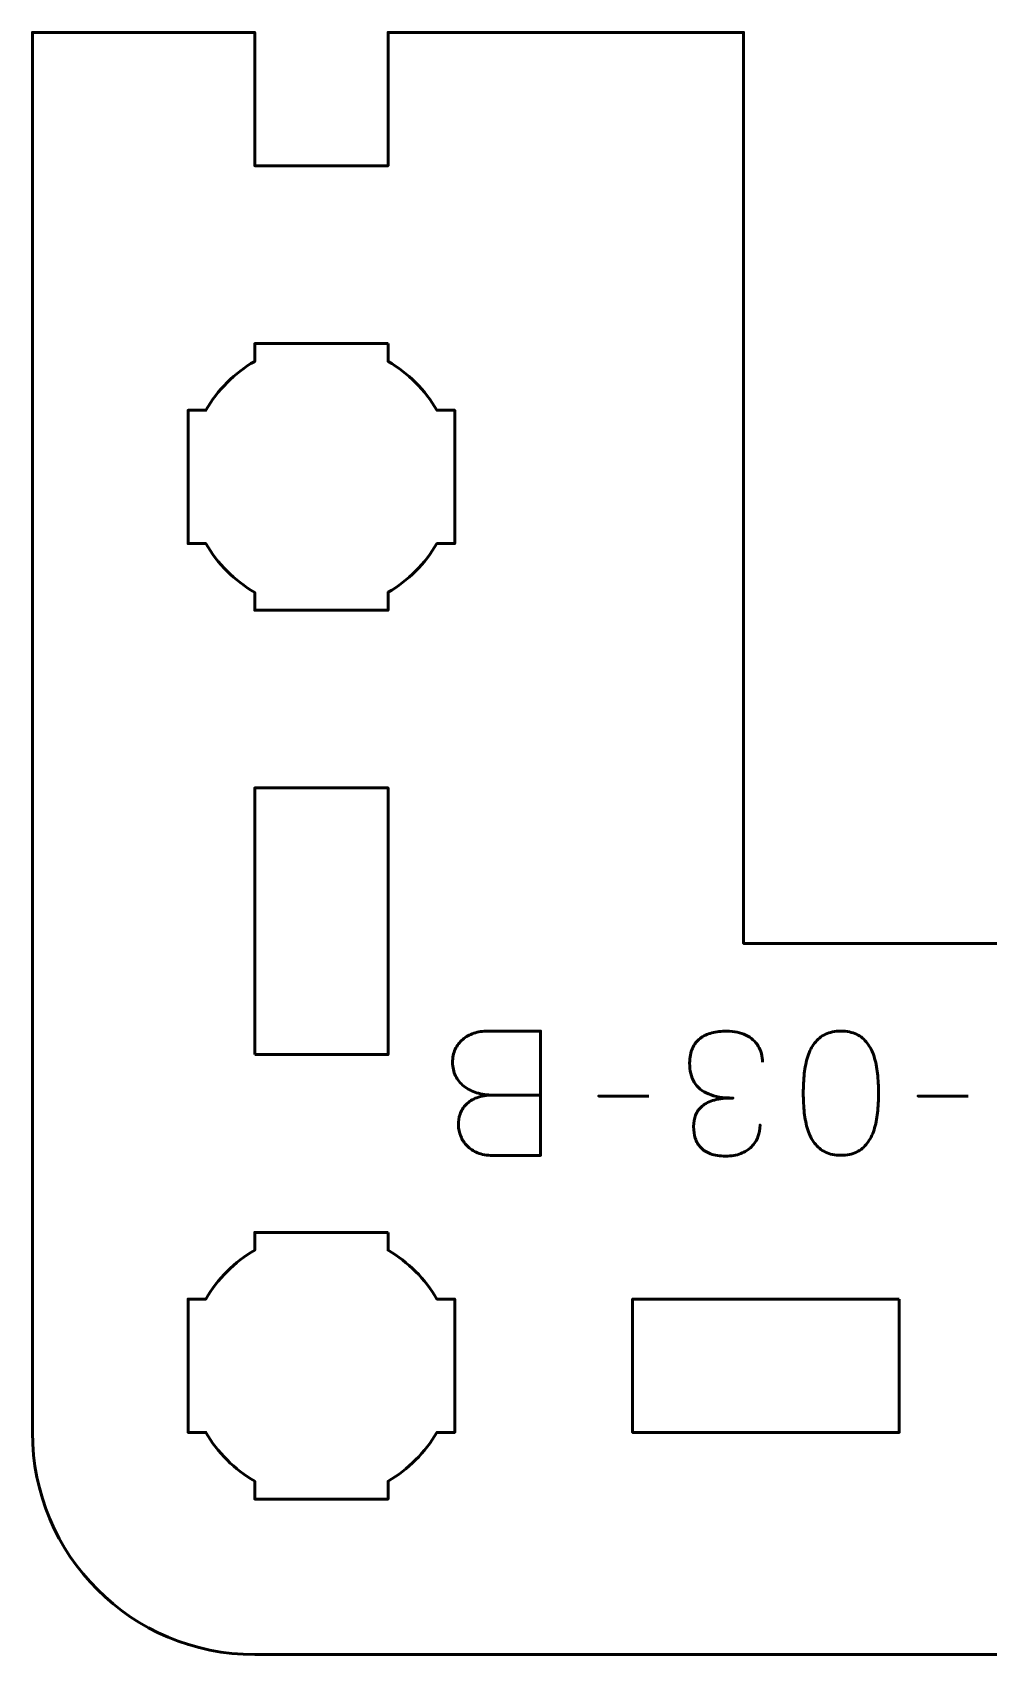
# Model space of a CAD drawing. Header units: centimetres. Extents: x -37.2 to 16.2, y -19.5 to -9.8.
# Drawn here: x -31.15 to -28.999, y -19.5 to -15.85 of the extents above; entities that cross this region are included whole.
import ezdxf

# ---------------------------------------------------------------- set-up
doc = ezdxf.new("R2010")
doc.units = ezdxf.units.CM
doc.header["$MEASUREMENT"] = 0
doc.layers.add('Layer 1', color=7, linetype='Continuous')

msp = doc.modelspace()

# ---------------------------------------------------------------- linework, layer by layer
at = {"layer": 'Layer 1', "color": 3, "lineweight": 53}
msp.add_open_spline([(-26.34995, -19.49997), (-26.07289, -19.49989), (-25.85001, -19.27682), (-25.85001, -18.99987), (-25.85001, -18.99987), (-25.85001, -18.99987), (-25.85001, -15.85002), (-25.85001, -15.85002), (-25.85001, -15.85002), (-25.85001, -15.85002), (-26.34996, -15.85002), (-26.34996, -15.85002), (-26.34996, -15.85002), (-26.34996, -15.85002), (-26.34996, -16.15001), (-26.34996, -16.15001), (-26.34996, -16.15001), (-26.34996, -16.15001), (-26.64996, -16.15001), (-26.64996, -16.15001), (-26.64996, -16.15001), (-26.64996, -16.15001), (-26.64996, -15.85002), (-26.64996, -15.85002), (-26.64996, -15.85002), (-26.64996, -15.85002), (-27.45004, -15.85002), (-27.45004, -15.85002), (-27.45004, -15.85002), (-27.45004, -15.85002), (-27.45003, -17.89997), (-27.45003, -17.89997), (-27.45003, -17.89997), (-27.45003, -17.89997), (-29.55002, -17.89997), (-29.55002, -17.89997), (-29.55002, -17.89997), (-29.55002, -17.89997), (-29.55003, -15.85002), (-29.55003, -15.85002), (-29.55003, -15.85002), (-29.55003, -15.85002), (-30.34996, -15.85002), (-30.34996, -15.85002), (-30.34996, -15.85002), (-30.34996, -15.85002), (-30.34996, -16.15001), (-30.34996, -16.15001), (-30.34996, -16.15001), (-30.34996, -16.15001), (-30.64996, -16.15001), (-30.64996, -16.15001), (-30.64996, -16.15001), (-30.64996, -16.15001), (-30.64996, -15.85002), (-30.64996, -15.85002), (-30.64996, -15.85002), (-30.64996, -15.85002), (-31.15005, -15.85002), (-31.15005, -15.85002), (-31.15005, -15.85002), (-31.15005, -15.85002), (-31.15005, -18.99987), (-31.15005, -18.99987), (-31.15005, -18.99987), (-31.15005, -19.27687), (-30.92696, -19.49997), (-30.64996, -19.49997), (-30.64996, -19.49997), (-30.64996, -19.49997), (-26.34995, -19.49997), (-26.34995, -19.49997)], degree=3, knots=[0, 0, 0, 0, 0.0555556, 0.0555556, 0.0555556, 0.0555556, 0.1111111, 0.1111111, 0.1111111, 0.1111111, 0.1666667, 0.1666667, 0.1666667, 0.1666667, 0.2222222, 0.2222222, 0.2222222, 0.2222222, 0.2777778, 0.2777778, 0.2777778, 0.2777778, 0.3333333, 0.3333333, 0.3333333, 0.3333333, 0.3888889, 0.3888889, 0.3888889, 0.3888889, 0.4444444, 0.4444444, 0.4444444, 0.4444444, 0.5, 0.5, 0.5, 0.5, 0.5555556, 0.5555556, 0.5555556, 0.5555556, 0.6111111, 0.6111111, 0.6111111, 0.6111111, 0.6666667, 0.6666667, 0.6666667, 0.6666667, 0.7222222, 0.7222222, 0.7222222, 0.7222222, 0.7777778, 0.7777778, 0.7777778, 0.7777778, 0.8333333, 0.8333333, 0.8333333, 0.8333333, 0.8888889, 0.8888889, 0.8888889, 0.8888889, 0.9444444, 0.9444444, 0.9444444, 0.9444444, 1, 1, 1, 1], dxfattribs=at)
at = {"layer": 'Layer 1', "lineweight": 53}
for points, knots in [([(-30.34996, -16.55002), (-30.34996, -16.55002), (-30.49848, -16.55002), (-30.49848, -16.55002), (-30.49848, -16.55002), (-30.49848, -16.55002), (-30.50003, -16.55), (-30.50003, -16.55), (-30.50003, -16.55), (-30.50003, -16.55), (-30.50158, -16.55002), (-30.50158, -16.55002), (-30.50158, -16.55002), (-30.50158, -16.55002), (-30.64996, -16.55002), (-30.64996, -16.55002), (-30.64996, -16.55002), (-30.64996, -16.55002), (-30.64996, -16.59011), (-30.64996, -16.59011), (-30.64996, -16.59011), (-30.69553, -16.61646), (-30.73351, -16.65446), (-30.75987, -16.70001), (-30.75987, -16.70001), (-30.75987, -16.70001), (-30.79996, -16.70001), (-30.79996, -16.70001), (-30.79996, -16.70001), (-30.79996, -16.70001), (-30.79996, -16.84406), (-30.79996, -16.84406), (-30.79996, -16.84406), (-30.79996, -16.84406), (-30.80002, -16.85), (-30.80002, -16.85), (-30.80002, -16.85), (-30.80002, -16.85), (-30.79996, -16.85594), (-30.79996, -16.85594), (-30.79996, -16.85594), (-30.79996, -16.85594), (-30.79996, -17.00001), (-30.79996, -17.00001), (-30.79996, -17.00001), (-30.79996, -17.00001), (-30.75989, -17.00001), (-30.75989, -17.00001), (-30.75989, -17.00001), (-30.73353, -17.04558), (-30.69554, -17.08357), (-30.64996, -17.10991), (-30.64996, -17.10991), (-30.64996, -17.10991), (-30.64996, -17.15001), (-30.64996, -17.15001), (-30.64996, -17.15001), (-30.64996, -17.15001), (-30.34996, -17.15001), (-30.34996, -17.15001), (-30.34996, -17.15001), (-30.34996, -17.15001), (-30.34996, -17.10982), (-30.34996, -17.10982), (-30.34996, -17.10982), (-30.30446, -17.08348), (-30.26652, -17.04552), (-30.24018, -17.00001), (-30.24018, -17.00001), (-30.24018, -17.00001), (-30.19997, -17.00001), (-30.19997, -17.00001), (-30.19997, -17.00001), (-30.19997, -17.00001), (-30.19997, -16.70001), (-30.19997, -16.70001), (-30.19997, -16.70001), (-30.19997, -16.70001), (-30.2402, -16.70001), (-30.2402, -16.70001), (-30.2402, -16.70001), (-30.26654, -16.65451), (-30.30447, -16.61655), (-30.34996, -16.59021), (-30.34996, -16.59021), (-30.34996, -16.59021), (-30.34996, -16.55002), (-30.34996, -16.55002)], [0, 0, 0, 0, 0.0454545, 0.0454545, 0.0454545, 0.0454545, 0.0909091, 0.0909091, 0.0909091, 0.0909091, 0.1363636, 0.1363636, 0.1363636, 0.1363636, 0.1818182, 0.1818182, 0.1818182, 0.1818182, 0.2272727, 0.2272727, 0.2272727, 0.2272727, 0.2727273, 0.2727273, 0.2727273, 0.2727273, 0.3181818, 0.3181818, 0.3181818, 0.3181818, 0.3636364, 0.3636364, 0.3636364, 0.3636364, 0.4090909, 0.4090909, 0.4090909, 0.4090909, 0.4545455, 0.4545455, 0.4545455, 0.4545455, 0.5, 0.5, 0.5, 0.5, 0.5454545, 0.5454545, 0.5454545, 0.5454545, 0.5909091, 0.5909091, 0.5909091, 0.5909091, 0.6363636, 0.6363636, 0.6363636, 0.6363636, 0.6818182, 0.6818182, 0.6818182, 0.6818182, 0.7272727, 0.7272727, 0.7272727, 0.7272727, 0.7727273, 0.7727273, 0.7727273, 0.7727273, 0.8181818, 0.8181818, 0.8181818, 0.8181818, 0.8636364, 0.8636364, 0.8636364, 0.8636364, 0.9090909, 0.9090909, 0.9090909, 0.9090909, 0.9545455, 0.9545455, 0.9545455, 0.9545455, 1, 1, 1, 1]), ([(-30.64996, -18.14992), (-30.64996, -18.14992), (-30.34995, -18.14992), (-30.34995, -18.14992), (-30.34995, -18.14992), (-30.34995, -18.14992), (-30.34995, -17.54993), (-30.34995, -17.54993), (-30.34995, -17.54993), (-30.34995, -17.54993), (-30.64996, -17.54993), (-30.64996, -17.54993), (-30.64996, -17.54993), (-30.64996, -17.54993), (-30.64996, -18.14992), (-30.64996, -18.14992)], [0, 0, 0, 0, 0.25, 0.25, 0.25, 0.25, 0.5, 0.5, 0.5, 0.5, 0.75, 0.75, 0.75, 0.75, 1, 1, 1, 1]), ([(-30.34996, -18.55002), (-30.34996, -18.55002), (-30.49848, -18.55002), (-30.49848, -18.55002), (-30.49848, -18.55002), (-30.49848, -18.55002), (-30.50003, -18.55), (-30.50003, -18.55), (-30.50003, -18.55), (-30.50003, -18.55), (-30.50158, -18.55002), (-30.50158, -18.55002), (-30.50158, -18.55002), (-30.50158, -18.55002), (-30.64996, -18.55002), (-30.64996, -18.55002), (-30.64996, -18.55002), (-30.64996, -18.55002), (-30.64996, -18.59011), (-30.64996, -18.59011), (-30.64996, -18.59011), (-30.69553, -18.61646), (-30.73351, -18.65446), (-30.75987, -18.70001), (-30.75987, -18.70001), (-30.75987, -18.70001), (-30.79996, -18.70001), (-30.79996, -18.70001), (-30.79996, -18.70001), (-30.79996, -18.70001), (-30.79996, -18.84406), (-30.79996, -18.84406), (-30.79996, -18.84406), (-30.79996, -18.84406), (-30.80002, -18.85), (-30.80002, -18.85), (-30.80002, -18.85), (-30.80002, -18.85), (-30.79996, -18.85594), (-30.79996, -18.85594), (-30.79996, -18.85594), (-30.79996, -18.85594), (-30.79996, -19.00001), (-30.79996, -19.00001), (-30.79996, -19.00001), (-30.79996, -19.00001), (-30.75989, -19.00001), (-30.75989, -19.00001), (-30.75989, -19.00001), (-30.73353, -19.04558), (-30.69554, -19.08357), (-30.64996, -19.10991), (-30.64996, -19.10991), (-30.64996, -19.10991), (-30.64996, -19.15001), (-30.64996, -19.15001), (-30.64996, -19.15001), (-30.64996, -19.15001), (-30.34996, -19.15001), (-30.34996, -19.15001), (-30.34996, -19.15001), (-30.34996, -19.15001), (-30.34996, -19.10982), (-30.34996, -19.10982), (-30.34996, -19.10982), (-30.30446, -19.08348), (-30.26652, -19.04552), (-30.24018, -19.00001), (-30.24018, -19.00001), (-30.24018, -19.00001), (-30.19997, -19.00001), (-30.19997, -19.00001), (-30.19997, -19.00001), (-30.19997, -19.00001), (-30.19997, -18.70001), (-30.19997, -18.70001), (-30.19997, -18.70001), (-30.19997, -18.70001), (-30.2402, -18.70001), (-30.2402, -18.70001), (-30.2402, -18.70001), (-30.26654, -18.65451), (-30.30447, -18.61655), (-30.34996, -18.59021), (-30.34996, -18.59021), (-30.34996, -18.59021), (-30.34996, -18.55002), (-30.34996, -18.55002)], [0, 0, 0, 0, 0.0454545, 0.0454545, 0.0454545, 0.0454545, 0.0909091, 0.0909091, 0.0909091, 0.0909091, 0.1363636, 0.1363636, 0.1363636, 0.1363636, 0.1818182, 0.1818182, 0.1818182, 0.1818182, 0.2272727, 0.2272727, 0.2272727, 0.2272727, 0.2727273, 0.2727273, 0.2727273, 0.2727273, 0.3181818, 0.3181818, 0.3181818, 0.3181818, 0.3636364, 0.3636364, 0.3636364, 0.3636364, 0.4090909, 0.4090909, 0.4090909, 0.4090909, 0.4545455, 0.4545455, 0.4545455, 0.4545455, 0.5, 0.5, 0.5, 0.5, 0.5454545, 0.5454545, 0.5454545, 0.5454545, 0.5909091, 0.5909091, 0.5909091, 0.5909091, 0.6363636, 0.6363636, 0.6363636, 0.6363636, 0.6818182, 0.6818182, 0.6818182, 0.6818182, 0.7272727, 0.7272727, 0.7272727, 0.7272727, 0.7727273, 0.7727273, 0.7727273, 0.7727273, 0.8181818, 0.8181818, 0.8181818, 0.8181818, 0.8636364, 0.8636364, 0.8636364, 0.8636364, 0.9090909, 0.9090909, 0.9090909, 0.9090909, 0.9545455, 0.9545455, 0.9545455, 0.9545455, 1, 1, 1, 1]), ([(-29.19996, -18.70004), (-29.19996, -18.70004), (-29.19996, -19.00005), (-29.19996, -19.00005), (-29.19996, -19.00005), (-29.19996, -19.00005), (-29.79995, -19.00005), (-29.79995, -19.00005), (-29.79995, -19.00005), (-29.79995, -19.00005), (-29.79995, -18.70004), (-29.79995, -18.70004), (-29.79995, -18.70004), (-29.79995, -18.70004), (-29.19996, -18.70004), (-29.19996, -18.70004)], [0, 0, 0, 0, 0.25, 0.25, 0.25, 0.25, 0.5, 0.5, 0.5, 0.5, 0.75, 0.75, 0.75, 0.75, 1, 1, 1, 1])]:
    msp.add_open_spline(points, degree=3, knots=knots, dxfattribs=at)
at = {"layer": 'Layer 1', "color": 5, "lineweight": 53}
for points, knots in [([(-30.00671, -18.2411), (-30.00671, -18.2411), (-30.1142, -18.2411), (-30.1142, -18.2411), (-30.1142, -18.2411), (-30.12817, -18.24116), (-30.14007, -18.24311), (-30.1501, -18.24692), (-30.1501, -18.24692), (-30.16006, -18.25067), (-30.16814, -18.25578), (-30.17442, -18.26218), (-30.17442, -18.26218), (-30.18069, -18.26859), (-30.18522, -18.27583), (-30.18806, -18.28385), (-30.18806, -18.28385), (-30.19085, -18.29181), (-30.19214, -18.30009), (-30.19182, -18.30862), (-30.19182, -18.30862), (-30.19143, -18.31716), (-30.18962, -18.32544), (-30.18638, -18.33352), (-30.18638, -18.33352), (-30.18321, -18.34161), (-30.17843, -18.34892), (-30.17215, -18.35545), (-30.17215, -18.35545), (-30.16588, -18.36198), (-30.15805, -18.36716), (-30.14855, -18.37097), (-30.14855, -18.37097), (-30.13904, -18.37485), (-30.12785, -18.37686), (-30.11498, -18.37692), (-30.11498, -18.37692), (-30.11498, -18.37692), (-30.00671, -18.37692), (-30.00671, -18.37692), (-30.00671, -18.37692), (-30.00671, -18.37692), (-30.00671, -18.09713), (-30.00671, -18.09713), (-30.00671, -18.09713), (-30.00671, -18.09713), (-30.12585, -18.09713), (-30.12585, -18.09713), (-30.12585, -18.09713), (-30.13697, -18.09713), (-30.14732, -18.09875), (-30.15689, -18.10192), (-30.15689, -18.10192), (-30.16646, -18.10515), (-30.17481, -18.10974), (-30.18198, -18.11582), (-30.18198, -18.11582), (-30.18923, -18.12197), (-30.19486, -18.12934), (-30.19887, -18.13807), (-30.19887, -18.13807), (-30.20288, -18.1468), (-30.20494, -18.1567), (-30.20501, -18.16776), (-30.20501, -18.16776), (-30.20475, -18.17888), (-30.20242, -18.18891), (-30.19796, -18.1979), (-30.19796, -18.1979), (-30.1935, -18.20689), (-30.18729, -18.21458), (-30.17927, -18.22099), (-30.17927, -18.22099), (-30.17125, -18.22745), (-30.16168, -18.23243), (-30.15068, -18.23586), (-30.15068, -18.23586), (-30.13969, -18.23929), (-30.12753, -18.24104), (-30.1142, -18.2411), (-30.1142, -18.2411), (-30.12753, -18.24104), (-30.13969, -18.23929), (-30.15068, -18.23586), (-30.15068, -18.23586), (-30.16168, -18.23243), (-30.17125, -18.22745), (-30.17927, -18.22099), (-30.17927, -18.22099), (-30.18729, -18.21458), (-30.1935, -18.20689), (-30.19796, -18.1979), (-30.19796, -18.1979), (-30.20242, -18.18891), (-30.20475, -18.17888), (-30.20501, -18.16776), (-30.20501, -18.16776), (-30.20494, -18.1567), (-30.20288, -18.1468), (-30.19887, -18.13807), (-30.19887, -18.13807), (-30.19486, -18.12934), (-30.18923, -18.12197), (-30.18198, -18.11582), (-30.18198, -18.11582), (-30.17481, -18.10974), (-30.16646, -18.10515), (-30.15689, -18.10192), (-30.15689, -18.10192), (-30.14732, -18.09875), (-30.13697, -18.09713), (-30.12585, -18.09713), (-30.12585, -18.09713), (-30.12585, -18.09713), (-30.00671, -18.09713), (-30.00671, -18.09713), (-30.00671, -18.09713), (-30.00671, -18.09713), (-30.00671, -18.37692), (-30.00671, -18.37692), (-30.00671, -18.37692), (-30.00671, -18.37692), (-30.11498, -18.37692), (-30.11498, -18.37692), (-30.11498, -18.37692), (-30.12785, -18.37686), (-30.13904, -18.37485), (-30.14855, -18.37097), (-30.14855, -18.37097), (-30.15805, -18.36716), (-30.16588, -18.36198), (-30.17215, -18.35545), (-30.17215, -18.35545), (-30.17843, -18.34892), (-30.18321, -18.34161), (-30.18638, -18.33352), (-30.18638, -18.33352), (-30.18962, -18.32544), (-30.19143, -18.31716), (-30.19182, -18.30862), (-30.19182, -18.30862), (-30.19214, -18.30009), (-30.19085, -18.29181), (-30.18806, -18.28385), (-30.18806, -18.28385), (-30.18522, -18.27583), (-30.18069, -18.26859), (-30.17442, -18.26218), (-30.17442, -18.26218), (-30.16814, -18.25578), (-30.16006, -18.25067), (-30.1501, -18.24692), (-30.1501, -18.24692), (-30.14007, -18.24311), (-30.12817, -18.24116), (-30.1142, -18.2411), (-30.1142, -18.2411), (-30.1142, -18.2411), (-30.00671, -18.2411), (-30.00671, -18.2411)], [0, 0, 0, 0, 0.025, 0.025, 0.025, 0.025, 0.05, 0.05, 0.05, 0.05, 0.075, 0.075, 0.075, 0.075, 0.1, 0.1, 0.1, 0.1, 0.125, 0.125, 0.125, 0.125, 0.15, 0.15, 0.15, 0.15, 0.175, 0.175, 0.175, 0.175, 0.2, 0.2, 0.2, 0.2, 0.225, 0.225, 0.225, 0.225, 0.25, 0.25, 0.25, 0.25, 0.275, 0.275, 0.275, 0.275, 0.3, 0.3, 0.3, 0.3, 0.325, 0.325, 0.325, 0.325, 0.35, 0.35, 0.35, 0.35, 0.375, 0.375, 0.375, 0.375, 0.4, 0.4, 0.4, 0.4, 0.425, 0.425, 0.425, 0.425, 0.45, 0.45, 0.45, 0.45, 0.475, 0.475, 0.475, 0.475, 0.5, 0.5, 0.5, 0.5, 0.525, 0.525, 0.525, 0.525, 0.55, 0.55, 0.55, 0.55, 0.575, 0.575, 0.575, 0.575, 0.6, 0.6, 0.6, 0.6, 0.625, 0.625, 0.625, 0.625, 0.65, 0.65, 0.65, 0.65, 0.675, 0.675, 0.675, 0.675, 0.7, 0.7, 0.7, 0.7, 0.725, 0.725, 0.725, 0.725, 0.75, 0.75, 0.75, 0.75, 0.775, 0.775, 0.775, 0.775, 0.8, 0.8, 0.8, 0.8, 0.825, 0.825, 0.825, 0.825, 0.85, 0.85, 0.85, 0.85, 0.875, 0.875, 0.875, 0.875, 0.9, 0.9, 0.9, 0.9, 0.925, 0.925, 0.925, 0.925, 0.95, 0.95, 0.95, 0.95, 0.975, 0.975, 0.975, 0.975, 1, 1, 1, 1]), ([(-29.50767, -18.16737), (-29.50774, -18.1534), (-29.51097, -18.14124), (-29.51737, -18.1307), (-29.51737, -18.1307), (-29.52377, -18.12022), (-29.53289, -18.11201), (-29.54479, -18.10612), (-29.54479, -18.10612), (-29.5567, -18.10023), (-29.57099, -18.09726), (-29.58761, -18.09713), (-29.58761, -18.09713), (-29.60009, -18.09713), (-29.61141, -18.09842), (-29.62163, -18.10114), (-29.62163, -18.10114), (-29.63191, -18.10386), (-29.64071, -18.10806), (-29.64815, -18.11382), (-29.64815, -18.11382), (-29.65559, -18.11957), (-29.66128, -18.12701), (-29.66529, -18.13607), (-29.66529, -18.13607), (-29.66936, -18.14518), (-29.67137, -18.15612), (-29.67143, -18.16892), (-29.67143, -18.16892), (-29.6715, -18.186), (-29.668, -18.20042), (-29.66108, -18.21213), (-29.66108, -18.21213), (-29.65416, -18.22383), (-29.64343, -18.23263), (-29.629, -18.23864), (-29.629, -18.23864), (-29.61458, -18.24466), (-29.59608, -18.2477), (-29.57364, -18.2477), (-29.57364, -18.2477), (-29.59039, -18.24763), (-29.60443, -18.24918), (-29.61587, -18.25235), (-29.61587, -18.25235), (-29.62726, -18.25552), (-29.63638, -18.25999), (-29.64323, -18.26581), (-29.64323, -18.26581), (-29.65009, -18.27156), (-29.65507, -18.27842), (-29.65804, -18.28631), (-29.65804, -18.28631), (-29.66108, -18.29414), (-29.66257, -18.30274), (-29.66251, -18.31212), (-29.66251, -18.31212), (-29.66257, -18.32149), (-29.66128, -18.33016), (-29.65869, -18.33818), (-29.65869, -18.33818), (-29.65617, -18.3462), (-29.65203, -18.35325), (-29.6464, -18.35926), (-29.6464, -18.35926), (-29.64078, -18.36528), (-29.63334, -18.37), (-29.62422, -18.37336), (-29.62422, -18.37336), (-29.61503, -18.37673), (-29.60384, -18.37841), (-29.59072, -18.37847), (-29.59072, -18.37847), (-29.57765, -18.37841), (-29.5662, -18.37647), (-29.5565, -18.37272), (-29.5565, -18.37272), (-29.54674, -18.36897), (-29.53872, -18.36386), (-29.53225, -18.35732), (-29.53225, -18.35732), (-29.52584, -18.35079), (-29.52106, -18.34335), (-29.51789, -18.33495), (-29.51789, -18.33495), (-29.51466, -18.32654), (-29.5131, -18.31761), (-29.5131, -18.30823), (-29.5131, -18.30823), (-29.5131, -18.31761), (-29.51466, -18.32654), (-29.51789, -18.33495), (-29.51789, -18.33495), (-29.52106, -18.34335), (-29.52584, -18.35079), (-29.53225, -18.35732), (-29.53225, -18.35732), (-29.53872, -18.36386), (-29.54674, -18.36897), (-29.5565, -18.37272), (-29.5565, -18.37272), (-29.5662, -18.37647), (-29.57765, -18.37841), (-29.59072, -18.37847), (-29.59072, -18.37847), (-29.60384, -18.37841), (-29.61503, -18.37673), (-29.62422, -18.37336), (-29.62422, -18.37336), (-29.63334, -18.37), (-29.64078, -18.36528), (-29.6464, -18.35926), (-29.6464, -18.35926), (-29.65203, -18.35325), (-29.65617, -18.3462), (-29.65869, -18.33818), (-29.65869, -18.33818), (-29.66128, -18.33016), (-29.66257, -18.32149), (-29.66251, -18.31212), (-29.66251, -18.31212), (-29.66257, -18.30274), (-29.66108, -18.29414), (-29.65804, -18.28631), (-29.65804, -18.28631), (-29.65507, -18.27842), (-29.65009, -18.27156), (-29.64323, -18.26581), (-29.64323, -18.26581), (-29.63638, -18.25999), (-29.62726, -18.25552), (-29.61587, -18.25235), (-29.61587, -18.25235), (-29.60443, -18.24918), (-29.59039, -18.24763), (-29.57364, -18.2477), (-29.57364, -18.2477), (-29.59608, -18.2477), (-29.61458, -18.24466), (-29.629, -18.23864), (-29.629, -18.23864), (-29.64343, -18.23263), (-29.65416, -18.22383), (-29.66108, -18.21213), (-29.66108, -18.21213), (-29.668, -18.20042), (-29.6715, -18.186), (-29.67143, -18.16892), (-29.67143, -18.16892), (-29.67137, -18.15612), (-29.66936, -18.14518), (-29.66529, -18.13607), (-29.66529, -18.13607), (-29.66128, -18.12701), (-29.65559, -18.11957), (-29.64815, -18.11382), (-29.64815, -18.11382), (-29.64071, -18.10806), (-29.63191, -18.10386), (-29.62163, -18.10114), (-29.62163, -18.10114), (-29.61141, -18.09842), (-29.60009, -18.09713), (-29.58761, -18.09713), (-29.58761, -18.09713), (-29.57099, -18.09726), (-29.5567, -18.10023), (-29.54479, -18.10612), (-29.54479, -18.10612), (-29.53289, -18.11201), (-29.52377, -18.12022), (-29.51737, -18.1307), (-29.51737, -18.1307), (-29.51097, -18.14124), (-29.50774, -18.1534), (-29.50767, -18.16737)], [0, 0, 0, 0, 0.0227273, 0.0227273, 0.0227273, 0.0227273, 0.0454545, 0.0454545, 0.0454545, 0.0454545, 0.0681818, 0.0681818, 0.0681818, 0.0681818, 0.0909091, 0.0909091, 0.0909091, 0.0909091, 0.1136364, 0.1136364, 0.1136364, 0.1136364, 0.1363636, 0.1363636, 0.1363636, 0.1363636, 0.1590909, 0.1590909, 0.1590909, 0.1590909, 0.1818182, 0.1818182, 0.1818182, 0.1818182, 0.2045455, 0.2045455, 0.2045455, 0.2045455, 0.2272727, 0.2272727, 0.2272727, 0.2272727, 0.25, 0.25, 0.25, 0.25, 0.2727273, 0.2727273, 0.2727273, 0.2727273, 0.2954545, 0.2954545, 0.2954545, 0.2954545, 0.3181818, 0.3181818, 0.3181818, 0.3181818, 0.3409091, 0.3409091, 0.3409091, 0.3409091, 0.3636364, 0.3636364, 0.3636364, 0.3636364, 0.3863636, 0.3863636, 0.3863636, 0.3863636, 0.4090909, 0.4090909, 0.4090909, 0.4090909, 0.4318182, 0.4318182, 0.4318182, 0.4318182, 0.4545455, 0.4545455, 0.4545455, 0.4545455, 0.4772727, 0.4772727, 0.4772727, 0.4772727, 0.5, 0.5, 0.5, 0.5, 0.5227273, 0.5227273, 0.5227273, 0.5227273, 0.5454545, 0.5454545, 0.5454545, 0.5454545, 0.5681818, 0.5681818, 0.5681818, 0.5681818, 0.5909091, 0.5909091, 0.5909091, 0.5909091, 0.6136364, 0.6136364, 0.6136364, 0.6136364, 0.6363636, 0.6363636, 0.6363636, 0.6363636, 0.6590909, 0.6590909, 0.6590909, 0.6590909, 0.6818182, 0.6818182, 0.6818182, 0.6818182, 0.7045455, 0.7045455, 0.7045455, 0.7045455, 0.7272727, 0.7272727, 0.7272727, 0.7272727, 0.75, 0.75, 0.75, 0.75, 0.7727273, 0.7727273, 0.7727273, 0.7727273, 0.7954545, 0.7954545, 0.7954545, 0.7954545, 0.8181818, 0.8181818, 0.8181818, 0.8181818, 0.8409091, 0.8409091, 0.8409091, 0.8409091, 0.8636364, 0.8636364, 0.8636364, 0.8636364, 0.8863636, 0.8863636, 0.8863636, 0.8863636, 0.9090909, 0.9090909, 0.9090909, 0.9090909, 0.9318182, 0.9318182, 0.9318182, 0.9318182, 0.9545455, 0.9545455, 0.9545455, 0.9545455, 0.9772727, 0.9772727, 0.9772727, 0.9772727, 1, 1, 1, 1]), ([(-29.33111, -18.09713), (-29.34469, -18.09719), (-29.3564, -18.09959), (-29.36616, -18.10424), (-29.36616, -18.10424), (-29.37586, -18.1089), (-29.38395, -18.11556), (-29.39042, -18.12404), (-29.39042, -18.12404), (-29.39682, -18.13257), (-29.40186, -18.14266), (-29.40562, -18.1543), (-29.40562, -18.1543), (-29.4093, -18.16595), (-29.41195, -18.17869), (-29.41344, -18.19266), (-29.41344, -18.19266), (-29.41499, -18.20663), (-29.41577, -18.22131), (-29.4157, -18.23683), (-29.4157, -18.23683), (-29.41577, -18.25229), (-29.41499, -18.26697), (-29.41344, -18.28088), (-29.41344, -18.28088), (-29.41195, -18.29478), (-29.4093, -18.30759), (-29.40562, -18.31923), (-29.40562, -18.31923), (-29.40186, -18.33081), (-29.39682, -18.3409), (-29.39042, -18.3495), (-29.39042, -18.3495), (-29.38395, -18.35804), (-29.37586, -18.3647), (-29.36616, -18.36935), (-29.36616, -18.36935), (-29.3564, -18.37408), (-29.34469, -18.37647), (-29.33111, -18.37653), (-29.33111, -18.37653), (-29.31753, -18.37647), (-29.30582, -18.37408), (-29.29605, -18.36935), (-29.29605, -18.36935), (-29.28635, -18.3647), (-29.27827, -18.35804), (-29.2718, -18.3495), (-29.2718, -18.3495), (-29.2654, -18.3409), (-29.26035, -18.33081), (-29.2566, -18.31923), (-29.2566, -18.31923), (-29.25291, -18.30759), (-29.25026, -18.29478), (-29.24877, -18.28088), (-29.24877, -18.28088), (-29.24722, -18.26697), (-29.24645, -18.25229), (-29.24651, -18.23683), (-29.24651, -18.23683), (-29.24645, -18.22131), (-29.24722, -18.20663), (-29.24877, -18.19266), (-29.24877, -18.19266), (-29.25026, -18.17869), (-29.25291, -18.16595), (-29.2566, -18.1543), (-29.2566, -18.1543), (-29.26035, -18.14266), (-29.2654, -18.13257), (-29.2718, -18.12404), (-29.2718, -18.12404), (-29.27827, -18.11556), (-29.28635, -18.1089), (-29.29605, -18.10424), (-29.29605, -18.10424), (-29.30582, -18.09959), (-29.31753, -18.09719), (-29.33111, -18.09713)], [0, 0, 0, 0, 0.05, 0.05, 0.05, 0.05, 0.1, 0.1, 0.1, 0.1, 0.15, 0.15, 0.15, 0.15, 0.2, 0.2, 0.2, 0.2, 0.25, 0.25, 0.25, 0.25, 0.3, 0.3, 0.3, 0.3, 0.35, 0.35, 0.35, 0.35, 0.4, 0.4, 0.4, 0.4, 0.45, 0.45, 0.45, 0.45, 0.5, 0.5, 0.5, 0.5, 0.55, 0.55, 0.55, 0.55, 0.6, 0.6, 0.6, 0.6, 0.65, 0.65, 0.65, 0.65, 0.7, 0.7, 0.7, 0.7, 0.75, 0.75, 0.75, 0.75, 0.8, 0.8, 0.8, 0.8, 0.85, 0.85, 0.85, 0.85, 0.9, 0.9, 0.9, 0.9, 0.95, 0.95, 0.95, 0.95, 1, 1, 1, 1]), ([(-29.33111, -18.09713), (-29.34469, -18.09719), (-29.3564, -18.09959), (-29.36616, -18.10424), (-29.36616, -18.10424), (-29.37586, -18.1089), (-29.38395, -18.11556), (-29.39042, -18.12404), (-29.39042, -18.12404), (-29.39682, -18.13257), (-29.40186, -18.14266), (-29.40562, -18.1543), (-29.40562, -18.1543), (-29.4093, -18.16595), (-29.41195, -18.17869), (-29.41344, -18.19266), (-29.41344, -18.19266), (-29.41499, -18.20663), (-29.41577, -18.22131), (-29.4157, -18.23683), (-29.4157, -18.23683), (-29.41577, -18.25229), (-29.41499, -18.26697), (-29.41344, -18.28088), (-29.41344, -18.28088), (-29.41195, -18.29478), (-29.4093, -18.30759), (-29.40562, -18.31923), (-29.40562, -18.31923), (-29.40186, -18.33081), (-29.39682, -18.3409), (-29.39042, -18.3495), (-29.39042, -18.3495), (-29.38395, -18.35804), (-29.37586, -18.3647), (-29.36616, -18.36935), (-29.36616, -18.36935), (-29.3564, -18.37408), (-29.34469, -18.37647), (-29.33111, -18.37653), (-29.33111, -18.37653), (-29.31753, -18.37647), (-29.30582, -18.37408), (-29.29605, -18.36935), (-29.29605, -18.36935), (-29.28635, -18.3647), (-29.27827, -18.35804), (-29.2718, -18.3495), (-29.2718, -18.3495), (-29.2654, -18.3409), (-29.26035, -18.33081), (-29.2566, -18.31923), (-29.2566, -18.31923), (-29.25291, -18.30759), (-29.25026, -18.29478), (-29.24877, -18.28088), (-29.24877, -18.28088), (-29.24722, -18.26697), (-29.24645, -18.25229), (-29.24651, -18.23683), (-29.24651, -18.23683), (-29.24645, -18.22131), (-29.24722, -18.20663), (-29.24877, -18.19266), (-29.24877, -18.19266), (-29.25026, -18.17869), (-29.25291, -18.16595), (-29.2566, -18.1543), (-29.2566, -18.1543), (-29.26035, -18.14266), (-29.2654, -18.13257), (-29.2718, -18.12404), (-29.2718, -18.12404), (-29.27827, -18.11556), (-29.28635, -18.1089), (-29.29605, -18.10424), (-29.29605, -18.10424), (-29.30582, -18.09959), (-29.31753, -18.09719), (-29.33111, -18.09713)], [0, 0, 0, 0, 0.05, 0.05, 0.05, 0.05, 0.1, 0.1, 0.1, 0.1, 0.15, 0.15, 0.15, 0.15, 0.2, 0.2, 0.2, 0.2, 0.25, 0.25, 0.25, 0.25, 0.3, 0.3, 0.3, 0.3, 0.35, 0.35, 0.35, 0.35, 0.4, 0.4, 0.4, 0.4, 0.45, 0.45, 0.45, 0.45, 0.5, 0.5, 0.5, 0.5, 0.55, 0.55, 0.55, 0.55, 0.6, 0.6, 0.6, 0.6, 0.65, 0.65, 0.65, 0.65, 0.7, 0.7, 0.7, 0.7, 0.75, 0.75, 0.75, 0.75, 0.8, 0.8, 0.8, 0.8, 0.85, 0.85, 0.85, 0.85, 0.9, 0.9, 0.9, 0.9, 0.95, 0.95, 0.95, 0.95, 1, 1, 1, 1]), ([(-29.76301, -18.24343), (-29.76301, -18.24343), (-29.87594, -18.24343), (-29.87594, -18.24343), (-29.87594, -18.24343), (-29.87594, -18.24343), (-29.76301, -18.24343), (-29.76301, -18.24343)], [0, 0, 0, 0, 0.5, 0.5, 0.5, 0.5, 1, 1, 1, 1]), ([(-29.04472, -18.24343), (-29.04472, -18.24343), (-29.15765, -18.24343), (-29.15765, -18.24343), (-29.15765, -18.24343), (-29.15765, -18.24343), (-29.04472, -18.24343), (-29.04472, -18.24343)], [0, 0, 0, 0, 0.5, 0.5, 0.5, 0.5, 1, 1, 1, 1])]:
    msp.add_open_spline(points, degree=3, knots=knots, dxfattribs=at)

doc.saveas('drawing.dxf')
